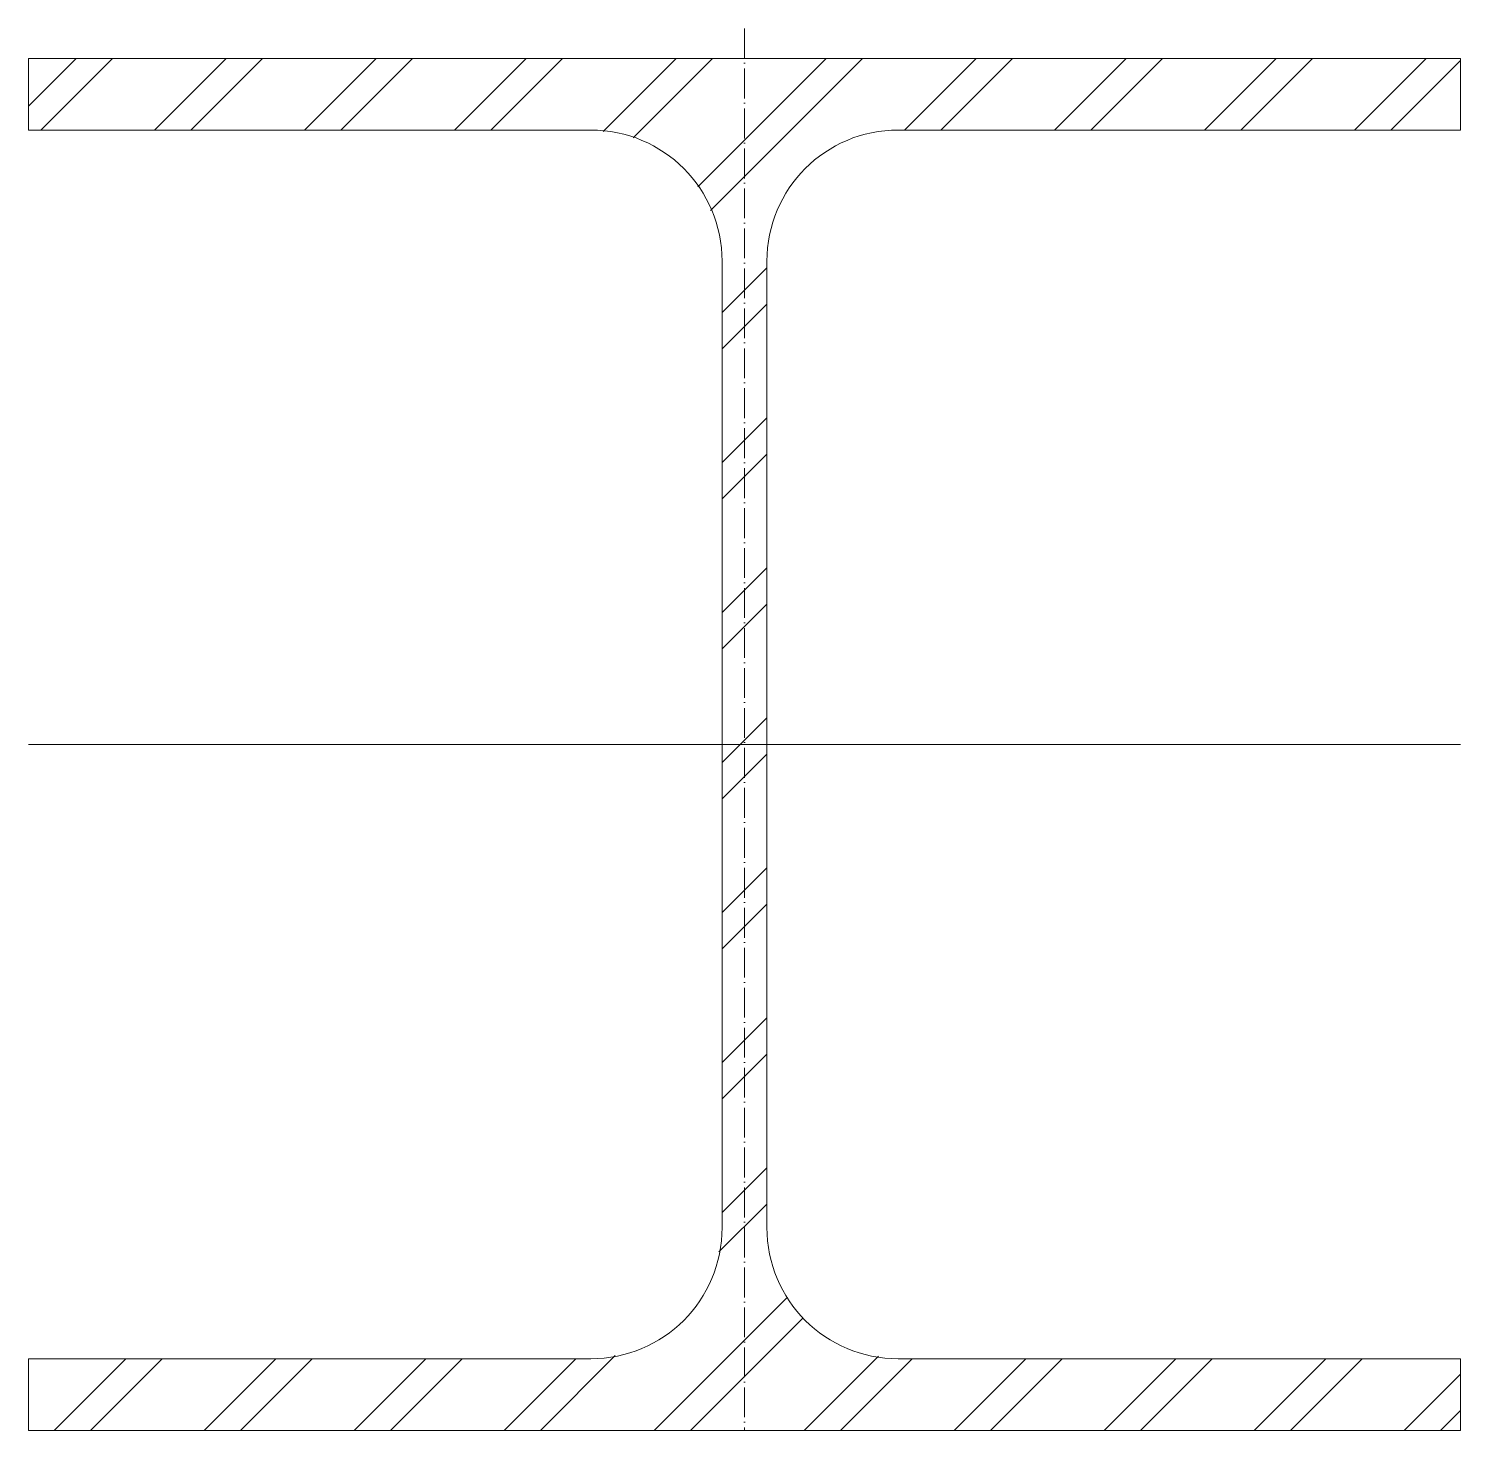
# Model space of a CAD drawing. Header units: metres. Extents: x -120 to 120, y -115 to 120.
import ezdxf

# ---------------------------------------------------------------- set-up
doc = ezdxf.new("R2010")
doc.units = ezdxf.units.M
doc.linetypes.add('MV_hartlijn_staal', pattern=[6.6, 5, -0.8, 0, -0.8])
doc.layers.add('A-DETL-GENF', color=92, linetype='Continuous', lineweight=18)

# ---------------------------------------------------------------- blocks, each defined once
blk = doc.blocks.new('28 Staalprofielen- IPE_HEA_HEB 2d - HEA240-3530706-00_0 Basismaterialen')
at = {"layer": 'A-DETL-GENF', "lineweight": 13}
h = blk.add_hatch(dxfattribs=at)
h.set_pattern_fill('FP_240', color=256, style=0, pattern_type=2)
h.set_pattern_definition([(45, (2890.222, -830.471), (-12.57236, 12.57236), []), (45, (2890.222, -811.421), (-12.57236, 12.57236), [])])
h.paths.add_polyline_path([(120, -115), (120, -103), (25.75, -103), (20.06, -102.25), (14.75, -100.05), (10.19, -96.56), (6.7, -92), (4.5, -86.69), (3.75, -81), (3.75, 81), (4.5, 86.69), (6.7, 92), (10.19, 96.56), (14.75, 100.05), (20.06, 102.25), (25.75, 103), (120, 103), (120, 115), (-120, 115), (-120, 103), (-25.75, 103), (-20.06, 102.25), (-14.75, 100.05), (-10.19, 96.56), (-6.7, 92), (-4.5, 86.69), (-3.75, 81), (-3.75, -81), (-4.5, -86.69), (-6.7, -92), (-10.19, -96.56), (-14.75, -100.05), (-20.06, -102.25), (-25.75, -103), (-120, -103), (-120, -115)])
at = {"layer": 'A-DETL-GENF', "linetype": 'MV_hartlijn_staal', "lineweight": 13}
blk.add_line((0, 120), (0, -115), dxfattribs=at)
at = {"layer": 'A-DETL-GENF'}
for p, q in [((120, 115), (-120, 115)), ((-120, 115), (-120, 103)), ((120, 115), (-120, 115)), ((-120, 115), (-120, 103)), ((120, 103), (120, 115)), ((120, 115), (120, 103)), ((-120, 103), (-25.75, 103)), ((-120, 103), (-25.75, 103)), ((25.75, 103), (120, 103)), ((120, 103), (25.75, 103)), ((-3.75, 81), (-3.75, -81)), ((-3.75, 81), (-3.75, -81)), ((3.75, -81), (3.75, 81)), ((3.75, 81), (3.75, -81)), ((-120, 0), (120, 0)), ((-25.75, -103), (-120, -103)), ((-120, -103), (-120, -115)), ((-120, -115), (-120, -103)), ((-120, -103), (-25.75, -103)), ((120, -103), (25.75, -103)), ((120, -103), (25.75, -103)), ((120, -115), (120, -103)), ((120, -115), (120, -103)), ((-120, -115), (120, -115)), ((120, -115), (-120, -115))]:
    blk.add_line(p, q, dxfattribs=at)
for centre, start, end in [((-25.75, 81), 0, 90), ((-25.75, 81), 360, 90), ((25.75, 81), 90, 180), ((25.75, 81), 90, 180), ((-25.75, -81), 270, 0), ((-25.75, -81), 270, 0), ((25.75, -81), 180, 270), ((25.75, -81), 180, 270)]:
    blk.add_arc(centre, 22, start, end, dxfattribs=at)

msp = doc.modelspace()

# ---------------------------------------------------------------- block references
msp.add_blockref('28 Staalprofielen- IPE_HEA_HEB 2d - HEA240-3530706-00_0 Basismaterialen', (0, 0))

doc.saveas('drawing.dxf')
